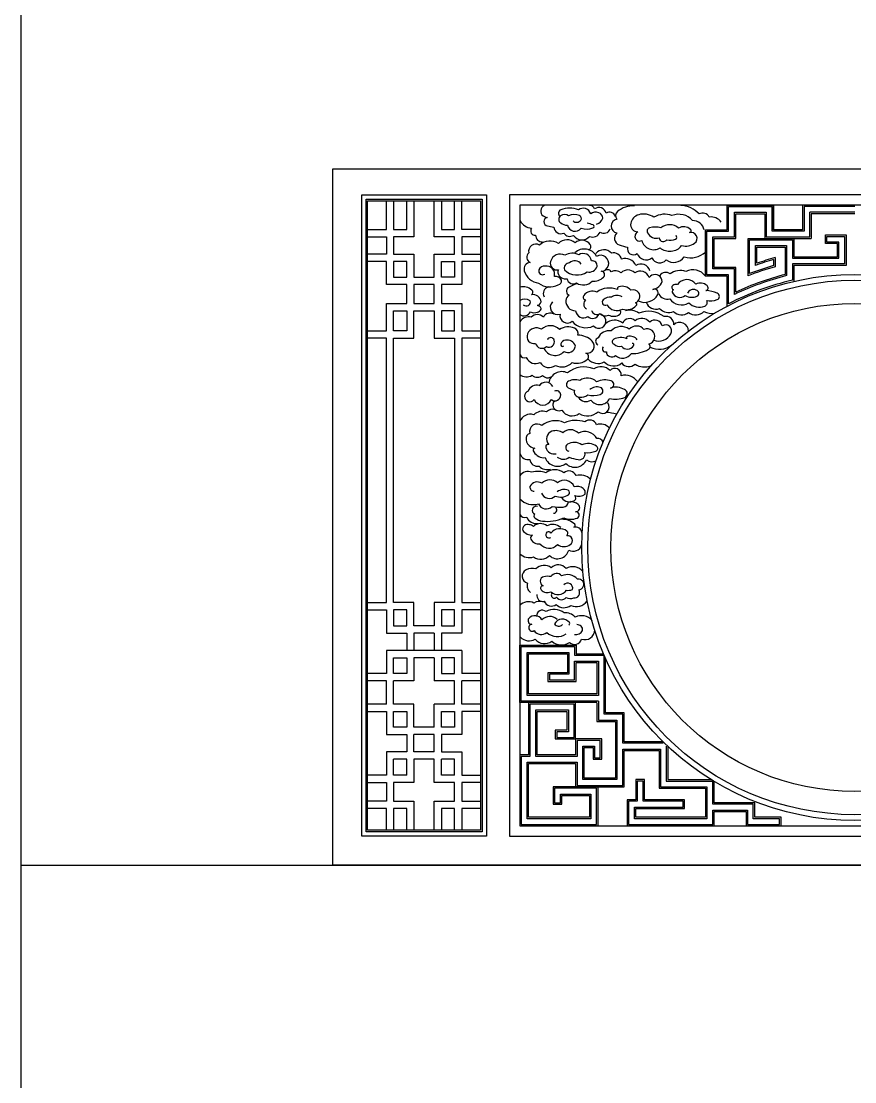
# Model space of a CAD drawing. Extents: x -66030 to 95157, y -13132 to 45879.
# Drawn here: x -66009 to -63135, y 38569 to 42224 of the extents above; entities that cross this region are included whole.
import ezdxf

# ---------------------------------------------------------------- set-up
doc = ezdxf.new("R2010")
doc.units = 0
doc.header["$LTSCALE"] = 100
doc.header["$MEASUREMENT"] = 0
for name, color, linetype in [('3', 11, 'CONTINUOUS'), ('4', 121, 'CONTINUOUS'), ('7', 105, 'CONTINUOUS')]:
    doc.layers.add(name, color=color, linetype=linetype)

msp = doc.modelspace()

# ---------------------------------------------------------------- linework, layer by layer
at = {"layer": '3', "linetype": 'ByBlock'}
for p, q in [((-63135.4, 41565.3), (-63290.4, 41565.3)), ((-63135.4, 41560.3), (-63285.4, 41560.3)), ((-63285.4, 41560.3), (-63285.4, 41475.3)), ((-64655.4, 40115.3), (-64655.4, 40055.3)), ((-64585.4, 40115.3), (-64655.4, 40115.3)), ((-64585.4, 40115.3), (-64585.4, 40055.3)), ((-64490.4, 40055.3), (-64750.4, 40055.3)), ((-64750.4, 40055.3), (-64750.4, 39975.3)), ((-64585.4, 40030.3), (-64655.4, 40030.3)), ((-64655.4, 40030.3), (-64655.4, 39950.3)), ((-64585.4, 40030.3), (-64585.4, 39950.3)), ((-64490.4, 40055.3), (-64490.4, 39975.3)), ((-64750.4, 39975.3), (-64815.4, 39975.3)), ((-64425.4, 39975.3), (-64490.4, 39975.3)), ((-64750.4, 39950.3), (-64815.4, 39950.3)), ((-64750.4, 39870.3), (-64750.4, 39950.3)), ((-64725.4, 39870.3), (-64725.4, 39950.3)), ((-64655.4, 39950.3), (-64725.4, 39950.3)), ((-64515.4, 39950.3), (-64585.4, 39950.3)), ((-64515.4, 39870.3), (-64515.4, 39950.3)), ((-64425.4, 39950.3), (-64490.4, 39950.3)), ((-64490.4, 39870.3), (-64490.4, 39950.3)), ((-64750.4, 39870.3), (-64815.4, 39870.3)), ((-64655.4, 39870.3), (-64725.4, 39870.3)), ((-64655.4, 39790.3), (-64655.4, 39870.3)), ((-64515.4, 39870.3), (-64585.4, 39870.3)), ((-64585.4, 39790.3), (-64585.4, 39870.3)), ((-64425.4, 39870.3), (-64490.4, 39870.3)), ((-64585.4, 39790.3), (-64655.4, 39790.3)), ((-64655.4, 39705.3), (-64655.4, 39765.3)), ((-64585.4, 39765.3), (-64655.4, 39765.3)), ((-64585.4, 39705.3), (-64585.4, 39765.3)), ((-64585.4, 39705.3), (-64655.4, 39705.3)), ((-64725.4, 39625.3), (-64725.4, 39680.3)), ((-64680.4, 39680.3), (-64725.4, 39680.3)), ((-64680.4, 39625.3), (-64680.4, 39680.3)), ((-64560.4, 39625.3), (-64560.4, 39680.3)), ((-64515.4, 39680.3), (-64560.4, 39680.3)), ((-64515.4, 39625.3), (-64515.4, 39680.3)), ((-64680.4, 39625.3), (-64725.4, 39625.3)), ((-64515.4, 39625.3), (-64560.4, 39625.3)), ((-64750.4, 39510.3), (-64815.4, 39510.3)), ((-64750.4, 39435.3), (-64750.4, 39510.3))]:
    msp.add_line(p, q, dxfattribs=at)
at = {"layer": '3', "color": 2}
msp.add_line((-66009.4, 39315.3), (95156.9, 39315.3), dxfattribs=at)
msp.add_lwpolyline([(95156.9, -13132.3), (-66009.4, -13132.3), (-66009.4, 45878.9), (95156.9, 45878.9)], close=True, dxfattribs=at)
at = {"layer": '3', "linetype": 'ByBlock'}
for points in [[(-64820.4, 41610.3), (-64420.4, 41610.3), (-64420.4, 39430.3), (-64820.4, 39430.3)], [(-64815.4, 41605.3), (-64425.4, 41605.3), (-64425.4, 39435.3), (-64815.4, 39435.3)], [(-64680.4, 41341.2), (-64680.4, 41396.2), (-64725.4, 41396.2), (-64725.4, 41341.2)], [(-64515.4, 41396.2), (-64515.4, 41341.2), (-64560.4, 41341.2), (-64560.4, 41396.2)], [(-64585.4, 41251.2), (-64585.4, 41316.2), (-64655.4, 41316.2), (-64655.4, 41251.2)], [(-64725.4, 41131.2), (-64655.4, 41131.2), (-64655.4, 41226.2), (-64585.4, 41226.2), (-64585.4, 41131.2), (-64515.4, 41131.2), (-64515.4, 40220.3), (-64585.4, 40220.3), (-64585.4, 40140.3), (-64655.4, 40140.3), (-64655.4, 40220.3), (-64725.4, 40220.3)], [(-64680.4, 41226.2), (-64680.4, 41156.2), (-64725.4, 41156.2), (-64725.4, 41226.2)], [(-64515.4, 41156.2), (-64515.4, 41226.2), (-64560.4, 41226.2), (-64560.4, 41156.2)], [(-64680.4, 40140.3), (-64680.4, 40195.3), (-64725.4, 40195.3), (-64725.4, 40140.3)], [(-64515.4, 40140.3), (-64515.4, 40195.3), (-64560.4, 40195.3), (-64560.4, 40140.3)], [(-64680.4, 40030.3), (-64680.4, 39975.3), (-64725.4, 39975.3), (-64725.4, 40030.3)], [(-64515.4, 39975.3), (-64515.4, 40030.3), (-64560.4, 40030.3), (-64560.4, 39975.3)], [(-64265.4, 40048.5), (-64121.4, 40048.5), (-64121.4, 39973.5), (-64188.4, 39973.5), (-64188.4, 39953.5), (-64101.4, 39953.5), (-64101.4, 40018.5), (-64019.4, 40018.5), (-64019.4, 39900.3), (-64265.4, 39900.3)], [(-64260.4, 40043.5), (-64126.4, 40043.5), (-64126.4, 39978.5), (-64193.4, 39978.5), (-64193.4, 39948.5), (-64096.4, 39948.5), (-64096.4, 40013.5), (-64024.4, 40013.5), (-64024.4, 39905.3), (-64260.4, 39905.3)], [(-64680.4, 39845.3), (-64680.4, 39790.3), (-64725.4, 39790.3), (-64725.4, 39845.3)], [(-64560.4, 39845.3), (-64515.4, 39845.3), (-64515.4, 39790.3), (-64560.4, 39790.3)]]:
    msp.add_lwpolyline(points, close=True, dxfattribs=at)
for points in [[(-64815.4, 41506.2), (-64750.4, 41506.2), (-64750.4, 41605.3)], [(-64725.4, 41605.3), (-64725.4, 41506.2), (-64680.4, 41506.2), (-64680.4, 41605.3)], [(-64655.4, 41605.3), (-64655.4, 41481.2), (-64725.4, 41481.2), (-64725.4, 41421.2), (-64655.4, 41421.2), (-64655.4, 41341.2), (-64585.4, 41341.2), (-64585.4, 41421.2), (-64515.4, 41421.2), (-64515.4, 41481.2), (-64585.4, 41481.2), (-64585.4, 41605.3)], [(-64560.4, 41605.3), (-64560.4, 41506.2), (-64515.4, 41506.2), (-64515.4, 41605.3)], [(-64425.4, 41506.2), (-64490.4, 41506.2), (-64490.4, 41605.3)], [(-63575.4, 41241.8), (-63575.4, 41345.3), (-63650.4, 41345.3), (-63650.4, 41505.3), (-63575.4, 41505.3), (-63575.4, 41590.3), (-63415.4, 41590.3)], [(-63570.4, 41250.1), (-63570.4, 41350.3), (-63645.4, 41350.3), (-63645.4, 41500.3), (-63570.4, 41500.3), (-63570.4, 41585.3), (-63420.4, 41585.3)], [(-63420.4, 41585.3), (-63570.4, 41585.3)], [(-63310.4, 41585.3), (-63310.4, 41500.3), (-63420.4, 41500.3), (-63420.4, 41585.3)], [(-63315.4, 41590.3), (-63315.4, 41505.3), (-63415.4, 41505.3), (-63415.4, 41590.3), (-63415.4, 41505.3)], [(-63135.4, 41585.3), (-63310.4, 41585.3)], [(-64815.4, 41481.2), (-64750.4, 41481.2), (-64750.4, 41421.2), (-64815.4, 41421.2)], [(-64425.4, 41481.2), (-64490.4, 41481.2), (-64490.4, 41421.2), (-64425.4, 41421.2)], [(-64815.4, 41156.2), (-64750.4, 41156.2), (-64750.4, 41251.2), (-64680.4, 41251.2), (-64680.4, 41316.2), (-64750.4, 41316.2), (-64750.4, 41396.2), (-64815.4, 41396.2)], [(-64425.4, 41396.2), (-64490.4, 41396.2), (-64490.4, 41316.2), (-64560.4, 41316.2), (-64560.4, 41251.2), (-64490.4, 41251.2), (-64490.4, 41156.2), (-64425.4, 41156.2)], [(-64815.4, 40220.3), (-64750.4, 40220.3), (-64750.4, 41131.2), (-64815.4, 41131.2)], [(-64425.4, 41131.2), (-64490.4, 41131.2), (-64490.4, 40220.3), (-64425.4, 40220.3)], [(-64815.4, 40195.3), (-64750.4, 40195.3), (-64750.4, 40115.3), (-64680.4, 40115.3), (-64680.4, 40055.3)], [(-64425.4, 40195.3), (-64490.4, 40195.3), (-64490.4, 40115.3), (-64560.4, 40115.3), (-64560.4, 40055.3)], [(-64024.4, 39875.3), (-64290.4, 39875.3), (-64290.4, 40073.5), (-64290.4, 39875.3)], [(-64290.4, 40073.5), (-64096.4, 40073.5), (-64096.4, 40043.5), (-64002, 40043.5)], [(-64019.4, 39880.3), (-64285.4, 39880.3), (-64285.4, 40068.5), (-64101.4, 40068.5), (-64101.4, 40038.5), (-63999.8, 40038.5)], [(-63796.2, 39735.3), (-63935.4, 39735.3), (-63935.4, 39835.3), (-63999.4, 39835.3), (-63999.4, 40037.5)], [(-63796.2, 39740.3), (-63930.4, 39740.3), (-63930.4, 39840.3), (-63994.4, 39840.3), (-63994.4, 40026.1)], [(-64019.4, 39880.3), (-64019.4, 39815.3), (-63955.4, 39815.3), (-63955.4, 39610.3), (-64072.9, 39610.3), (-64072.9, 39725.3), (-64032.9, 39725.3), (-64032.9, 39685.3), (-64012.9, 39685.3), (-64012.9, 39745.3), (-64092.9, 39745.3), (-64092.9, 39690.3), (-64235.4, 39690.3), (-64235.4, 39850.3), (-64122.9, 39850.3), (-64122.9, 39775.3), (-64162.9, 39775.3), (-64162.9, 39755.3), (-64102.9, 39755.3), (-64102.9, 39870.3)], [(-64815.4, 39845.3), (-64750.4, 39845.3), (-64750.4, 39765.3), (-64680.4, 39765.3), (-64680.4, 39705.3), (-64750.4, 39705.3), (-64750.4, 39625.3), (-64815.4, 39625.3)], [(-64425.4, 39845.3), (-64490.4, 39845.3), (-64490.4, 39765.3), (-64560.4, 39765.3), (-64560.4, 39705.3), (-64490.4, 39705.3), (-64490.4, 39625.3), (-64425.4, 39625.3)], [(-64260.4, 39875.3), (-64260.4, 39695.3), (-64290.4, 39695.3), (-64290.4, 39455.3)], [(-64102.9, 39870.3), (-64255.4, 39870.3), (-64255.4, 39690.3), (-64285.4, 39690.3), (-64285.4, 39455.3)], [(-64024.4, 39874.6), (-64024.4, 39810.3), (-63960.4, 39810.3), (-63960.4, 39615.3), (-64067.9, 39615.3), (-64067.9, 39720.3), (-64037.9, 39720.3), (-64037.9, 39680.3), (-64007.9, 39680.3), (-64007.9, 39750.3), (-64097.9, 39750.3), (-64097.9, 39695.3), (-64230.4, 39695.3), (-64230.4, 39845.3), (-64127.9, 39845.3), (-64127.9, 39780.3), (-64167.9, 39780.3), (-64167.9, 39750.3), (-64097.9, 39750.3), (-64097.9, 39875.3)], [(-64285.4, 39455.3), (-64025.4, 39455.3), (-64025.4, 39580.3), (-64170.4, 39580.3), (-64170.4, 39530.3), (-64150.4, 39530.3), (-64150.4, 39560.3), (-64045.4, 39560.3), (-64045.4, 39475.3), (-64265.4, 39475.3), (-64265.4, 39670.3), (-64092.9, 39670.3), (-64092.9, 39590.3), (-63935.4, 39590.3), (-63935.4, 39715.3), (-63805.4, 39715.3), (-63805.4, 39585.3), (-63645.4, 39585.3), (-63645.4, 39475.3), (-63895.4, 39475.3), (-63895.4, 39515.3), (-63727, 39515.3), (-63727, 39535.3), (-63865.4, 39535.3), (-63865.4, 39605.3), (-63885.4, 39605.3), (-63885.4, 39535.3), (-63915.4, 39535.3), (-63915.4, 39455.3), (-63625.4, 39455.3)], [(-64020.4, 39450.3), (-64020.4, 39585.3), (-64175.4, 39585.3), (-64175.4, 39525.3), (-64145.4, 39525.3), (-64145.4, 39555.3), (-64050.4, 39555.3), (-64050.4, 39480.3), (-64260.4, 39480.3), (-64260.4, 39665.3), (-64097.9, 39665.3), (-64097.9, 39585.3), (-63930.4, 39585.3), (-63930.4, 39710.3), (-63810.4, 39710.3), (-63810.4, 39580.3), (-63650.4, 39580.3), (-63650.4, 39480.3), (-63890.4, 39480.3), (-63890.4, 39510.3), (-63722, 39510.3), (-63722, 39540.3), (-63860.4, 39540.3), (-63860.4, 39610.3), (-63890.4, 39610.3), (-63890.4, 39540.3), (-63920.4, 39540.3), (-63920.4, 39450.3)], [(-63785.4, 39725), (-63785.4, 39605.3), (-63625.4, 39605.3)], [(-63780.4, 39725), (-63780.4, 39610.3), (-63631.1, 39610.3)], [(-64585.4, 39435.3), (-64585.4, 39535.3), (-64515.4, 39535.3), (-64515.4, 39600.3), (-64585.4, 39600.3), (-64585.4, 39680.3), (-64655.4, 39680.3), (-64655.4, 39600.3), (-64725.4, 39600.3), (-64725.4, 39535.3), (-64655.4, 39535.3), (-64655.4, 39435.3)], [(-64815.4, 39600.3), (-64750.4, 39600.3), (-64750.4, 39535.3), (-64815.4, 39535.3)], [(-64425.4, 39600.3), (-64490.4, 39600.3), (-64490.4, 39535.3), (-64425.4, 39535.3)], [(-63394.5, 39455.3), (-63394.5, 39475.3), (-63485.4, 39475.3), (-63485.4, 39525.3), (-63625.4, 39525.3), (-63625.4, 39605.3)], [(-63389.5, 39450.3), (-63389.5, 39480.3), (-63480.4, 39480.3), (-63480.4, 39530.3), (-63620.4, 39530.3), (-63620.4, 39603.8)], [(-64680.4, 39435.3), (-64680.4, 39510.3), (-64725.4, 39510.3), (-64725.4, 39435.3)], [(-64515.4, 39435.3), (-64515.4, 39510.3), (-64560.4, 39510.3), (-64560.4, 39435.3)], [(-64425.4, 39510.3), (-64490.4, 39510.3), (-64490.4, 39435.3)], [(-63625.4, 39455.3), (-63625.4, 39505.3), (-63505.4, 39505.3), (-63505.4, 39455.3)], [(-63620.4, 39450.3), (-63620.4, 39500.3), (-63510.4, 39500.3), (-63510.4, 39450.3)], [(-63505.4, 39455.3), (-63394.5, 39455.3)]]:
    msp.add_lwpolyline(points, dxfattribs=at)
for points in [[(-64202, 41590.3, 0.527915), (-64213.9, 41556.9, 0.211261), (-64195, 41547.8, 0.829584), (-64195, 41518.3, 0.007607), (-64172.9, 41514.5, 0.504615), (-64138.8, 41493.2, 0.390407), (-64105, 41485.8, 0.519748), (-64050.2, 41482.4, 0.41391), (-64013.4, 41496.9, 0.488638), (-63978.6, 41508)], [(-63961.3, 41551, 0.529243), (-63992.5, 41562.1, 0.533997), (-64032.8, 41576.7, 0.333239), (-64050.2, 41589.2)], [(-64025.5, 41524.4, 0.269456), (-64004.3, 41545.6, 0.335773), (-64018.2, 41563.9, 0.266143), (-64046, 41560)], [(-63895.1, 41587.7, 0.18238), (-63953.7, 41567.6, 0.41309), (-63956.2, 41541.7, 0.801196), (-63956.2, 41494, 0.551461), (-63947.9, 41453, 0.055012), (-63918.5, 41445.5, 0.73883), (-63885.9, 41422.9, 0.504443), (-63834.8, 41407.8, 0.535286), (-63785.4, 41401.1, 0.417554), (-63723.4, 41411.2, 0.258314), (-63650.4, 41428.2, 0.258314)], [(-63654.4, 41504.3, 0.341332), (-63694.7, 41537, 0.312843), (-63765.7, 41554.1, 0.235807), (-63827.9, 41547.9, 0.22995), (-63880.5, 41556.8, 0.274586), (-63907.8, 41527.5, 0.490161), (-63883.2, 41498.1, 0.211896), (-63892.8, 41485.9, 0.656966), (-63869.6, 41468.1, 0.511842), (-63806.7, 41442.9, 0.41671), (-63732.3, 41450.4, 0.222947), (-63687.9, 41458.6, 0.841357), (-63705.6, 41495.4, 0.696231), (-63701.5, 41506.3, 0.309033), (-63743.2, 41511.1, 0.360616), (-63804, 41511.8, 0.134257), (-63842.9, 41511.8, 0.476254), (-63850.4, 41494.7, 0.35842), (-63809.5, 41477, 0.721266), (-63783.4, 41470.9, 0.200668), (-63753.6, 41472.7, 0.567782), (-63751.8, 41485.3)], [(-63596.3, 41531.4, 0.284782), (-63637, 41548.6, 0.432515), (-63672.3, 41559.4, 0.200233), (-63735.5, 41589.2)], [(-63415.1, 41402.4, 0.017864), (-63477.9, 41382.4), (-63477.9, 41450.3), (-63370.4, 41450.3), (-63370.4, 41347, 0.049624), (-63550.4, 41282.3), (-63550.4, 41370.3), (-63625.4, 41370.3), (-63625.4, 41480.3), (-63550.4, 41480.3), (-63550.4, 41565.3), (-63440.4, 41565.3), (-63440.4, 41480.3), (-63290.4, 41480.3), (-63290.4, 41565.3)], [(-63410.1, 41408.9, 0.017726), (-63472.9, 41389.5), (-63472.9, 41445.3), (-63375.4, 41445.3), (-63375.4, 41350.9, 0.046578), (-63545.4, 41290.2), (-63545.4, 41375.3), (-63620.4, 41375.3), (-63620.4, 41475.3), (-63545.4, 41475.3), (-63545.4, 41560.3), (-63445.4, 41560.3), (-63445.4, 41475.3), (-63285.4, 41475.3)], [(-64289.8, 41537, 0.256797), (-64249.8, 41510.6, 0.657863), (-64236.1, 41486.2, 0.440202), (-64211.7, 41463.7, 0.440202)], [(-64106.7, 41535.6, 0.449395), (-64079.4, 41538.3, 0.425019), (-64084.9, 41554.7, 0.196373), (-64122.3, 41552.8, 0.366619), (-64149.5, 41553.3, 0.529545), (-64149.3, 41528.6, 0.144553), (-64126.2, 41520.6, 0.622781), (-64079.1, 41510.2, 0.156882), (-64038.3, 41511.2, 0.66826), (-64037.7, 41521.6, 0.089871), (-64058.5, 41527.4)], [(-63410.1, 41408.9), (-63410.1, 41377.8, 0.024336), (-63502.9, 41346.5), (-63502.9, 41475.3), (-63345.4, 41475.3), (-63345.4, 41412.2), (-63195.4, 41412.2), (-63195.4, 41457.2), (-63236.7, 41457.2), (-63236.7, 41487.2), (-63165.4, 41487.2), (-63165.4, 41382.2), (-63345.4, 41382.2), (-63345.4, 41327.3)], [(-64052, 41435.9, 0.438021), (-64047.8, 41454, 0.452403), (-64099.3, 41460.3, 0.39669), (-64157.2, 41457.9, 0.331982), (-64222.2, 41452.4, 0.661734), (-64259.5, 41425.5, 0.571312), (-64254.8, 41392.6, 0.478035), (-64274.8, 41363.5, 0.293516), (-64225.6, 41321.2, 0.286259), (-64157.6, 41314.9, 0.390162), (-64146.7, 41331.5, 0.359786), (-64171.3, 41344, 0.549889), (-64202.7, 41379.1, 0.362655), (-64224.5, 41366.9, 0.729687), (-64204.5, 41352.6)], [(-63415.1, 41402.4), (-63415.1, 41381.5, 0.021588), (-63497.9, 41353.8), (-63497.9, 41470.3), (-63350.4, 41470.3), (-63350.4, 41407.2), (-63190.4, 41407.2), (-63190.4, 41462.2), (-63231.7, 41462.2), (-63231.7, 41482.2), (-63170.4, 41482.2), (-63170.4, 41387.2), (-63350.4, 41387.2), (-63350.4, 41331.3)], [(-64078.9, 41386.5, 0.444022), (-64119, 41390.8, 0.510512), (-64136.3, 41367.1, 0.359096), (-64058.2, 41359.6, 0.353454), (-64023.8, 41378.1, 0.500463), (-64043.6, 41397.9, 0.563445), (-64087.3, 41418.4, 0.272267), (-64135, 41417, 0.481441), (-64184.4, 41395.8, 0.575066), (-64156.7, 41367.3, 0.256736), (-64159.3, 41356.1, 0.387629), (-64127.3, 41336.2, 0.536398), (-64094.4, 41321.6, 0.354813), (-64040.8, 41327.6, 0.212057), (-64001.9, 41341.4, 0.652227), (-64009.3, 41362.1, 1.257403), (-64025.6, 41413.4, 0.48853), (-64100.7, 41425.9)], [(-63842.1, 41363.4, 0.523447), (-63890.3, 41381.7, 0.408122), (-63939.7, 41403.5, 0.432375), (-63974.1, 41424.2, 0.47061), (-64028.1, 41423)], [(-63881.9, 41259.9, 0.400048), (-63814.8, 41281.6, 0.725065), (-63831.6, 41299.3, 0.156771), (-63804.9, 41315.1, 0.33256), (-63803, 41338.8, 0.52341), (-63844.5, 41340.8, 0.5071), (-63893.9, 41356.6, 0.426234), (-63941.3, 41356.6, 0.285189), (-63974.9, 41360.5, 0.457139), (-64000.6, 41362.5, 0.457139)], [(-63650.4, 41345.3, 0.370709), (-63717.8, 41361.4, 0.242586), (-63772.5, 41353.2, 0.418674), (-63807.6, 41348)], [(-64290.4, 41212.6, 0.419662), (-64253.6, 41221.8, 0.168277), (-64229.4, 41220.6, 0.218851), (-64216.8, 41231.4, 0.414237), (-64230.7, 41243.9, 0.29642), (-64216.9, 41256.3, 0.454565), (-64250.4, 41280.7, 0.513798), (-64248.5, 41296.9, 0.243357), (-64290.1, 41307.8, 0.243357)], [(-63937.1, 41273.4, 0.300646), (-63974.6, 41272.6, 0.226628), (-64002.7, 41263.2, 0.883937), (-63989.9, 41246.2, 0.401238), (-63935.4, 41231.7, 0.286159), (-63888.6, 41243.6, 0.622468), (-63892, 41253, 0.50651), (-63880.9, 41288.7, 0.337714), (-63907.3, 41296.4, 0.305354), (-63949.1, 41308.3, 0.439986), (-63953.3, 41298.9, 0.255235), (-64024.8, 41290.4, 0.349914), (-64069.9, 41278.5, 0.615692), (-64062.3, 41263.2, 0.554573), (-64060.6, 41232.6)], [(-63811, 41285.2, 0.390175), (-63773.5, 41267.1, 0.389874), (-63708, 41253.1, 0.295057), (-63652.9, 41242, 0.456515), (-63645.9, 41261.8, 0.138169), (-63610.2, 41264.2, 0.687411), (-63609.6, 41286.4, 0.086556), (-63648.8, 41295.2, 0.607513), (-63644.7, 41312.7, 0.302748), (-63683.4, 41317.4, 0.511408), (-63747.2, 41316.2, 0.231931), (-63763, 41313.3, 0.602776), (-63760.6, 41298.1, 0.43872), (-63764.7, 41289.9, 0.514908), (-63720.2, 41278.2, 0.212625), (-63679.5, 41275.8, 0.696671), (-63682.5, 41297, 0.433112), (-63712.6, 41286.1)], [(-64278.7, 41246.9, 0.27202), (-64260.6, 41244.6, 0.440625), (-64255, 41260.1, 0.310066), (-64290.4, 41260.9, 0.310066)], [(-64177.2, 41256.8, 0.814678), (-64151.7, 41214.3, 0.705447), (-64110, 41189.6, 0.342868), (-64035.9, 41173.5, 0.779354), (-63994.2, 41194.7, 0.332085), (-64017.2, 41214.3)], [(-63854.3, 41255.8, 0.435627), (-63808.3, 41233.3, 0.320637), (-63760.4, 41223.9, 0.396876), (-63708.8, 41220.2, 0.387517), (-63655.3, 41223.9, 0.172232), (-63617.8, 41217.9, 0.155478)], [(-64172.3, 41214, 0.450246), (-64209.1, 41203.3, 0.459395), (-64250.7, 41203.3, 0.362158), (-64289.8, 41187.9)], [(-64042.7, 41226.6, 0.535898), (-64014.4, 41217, 0.377685), (-63984.8, 41211.3, 0.292905), (-63945.6, 41213.9, 0.545246), (-63946.5, 41227.5)], [(-63828.3, 41124.1, 0.357662), (-63769.5, 41146.6, 0.802332), (-63799.4, 41173.7, 0.575912), (-63842.3, 41186.7, 0.422364), (-63892.7, 41191.4, 0.530681), (-63935.7, 41183, 0.386606), (-63994.5, 41181.1, 0.386606)], [(-63709.3, 41155.7, 0.674975), (-63759.1, 41177.5, 0.500389), (-63793.1, 41205.7, 0.27212), (-63879.9, 41217.9, 0.239427), (-63926.1, 41225.2)], [(-64289.6, 41074, 0.383398), (-64268.1, 41064.4, 0.41387), (-64219.9, 41047.3, 0.440917), (-64167.3, 41037.6, 0.324637), (-64109.4, 41047.3, 0.268318), (-64056.9, 41059, 0.601843), (-64062.3, 41079.4, 0.713527), (-64040.8, 41121.1, 0.210188), (-64090.2, 41141.5, 0.39447), (-64102, 41166.5, 0.250678), (-64153, 41160.9, 0.409766), (-64216.1, 41162, 0.457813), (-64263.7, 41146.5, 0.608324), (-64236, 41113.4, 0.550508), (-64198.4, 41102.3, 0.646273), (-64171.8, 41124.4, 0.723314), (-64195.1, 41125.5)], [(-64002.6, 41101.5, 0.826767), (-63992, 41084.6, 0.663481), (-63960.4, 41072, 0.452407), (-63905.5, 41078.3, 0.135922), (-63846.4, 41093.1, 0.544403), (-63845.3, 41111, 1.08633), (-63862.2, 41161.6, 0.438054), (-63912.9, 41162.6, 0.377872), (-63975.1, 41156.3, 0.352338), (-64020.5, 41132.1, 0.70015), (-64021.6, 41108.9)], [(-64207.3, 41096.6, 0.540389), (-64137.9, 41086, 0.551245), (-64098.5, 41104.2, 0.354876), (-64133.2, 41124.7, 0.272647), (-64149.1, 41111.8, 0.769708), (-64139.1, 41104.8)], [(-63885.3, 41125.3, 0.317), (-63918.6, 41137.2, 0.566951), (-63920.8, 41129, 0.226227), (-63966.7, 41127.5, 0.701509), (-63964.5, 41110.5, 0.284969), (-63940, 41103.9, 0.498115), (-63897.9, 41104.6, 0.653444), (-63903, 41113.5)], [(-64055.7, 41060.4, 0.350837), (-63999, 41049.4, 0.408288), (-63939, 41046.2, 0.459396), (-63892.9, 41041.9, 0.252396), (-63839.3, 41036.6)], [(-63883.4, 40981, 0.292993), (-63940.9, 41002.2, 0.751784), (-63979.3, 41020, 0.35845), (-64035.6, 41025.6, 0.291042), (-64125.5, 41011.6, 0.505426), (-64190.2, 40977.3)], [(-64290.4, 41006.8, 0.335082), (-64248.2, 41003.8, 0.363987), (-64211.7, 41003.2, 0.379109), (-64183.5, 40998)], [(-64087.6, 40927.4, 0.4288), (-64045.6, 40918.1, 0.566524), (-63980.7, 40923.8, 0.166452), (-63928.7, 40927.4, 0.683367), (-63929.4, 40954.4, 0.221027), (-63977.9, 40959.4, 0.810456), (-63974.9, 40984.1, 0.195529), (-64025.5, 40981.3, 0.367813), (-64083.3, 40985.5, 0.207692), (-64122.6, 40982.7, 0.583528), (-64123.3, 40960.6, 0.0981), (-64101.9, 40952.7, 0.497585), (-64084, 40927.8, 0.151733), (-64056.2, 40935.6, 0.111248), (-64013.7, 40937.6, 0.799371), (-64013, 40961.7, 0.267257), (-64049.1, 40954.2)], [(-64171.2, 40913.7, 0.23795), (-64176.5, 40900.5, 0.543892), (-64145, 40883.8, 0.452749), (-64085.3, 40871.6, 0.339887), (-64020.5, 40878, 0.902152), (-63986.7, 40908.2, 0.902152)], [(-64168, 40884.8, 0.279487), (-64198.6, 40877.5, 0.285368), (-64242.3, 40867.4, 0.40333), (-64290.3, 40844.1)], [(-63981.5, 40821.8, 0.301572), (-64025.9, 40833.2, 0.543955), (-64065.8, 40842.6, 0.193838), (-64136.5, 40840.1, 0.293615), (-64214.7, 40830, 0.732765), (-64255.5, 40802.6, 0.216664), (-64266.2, 40796.3, 0.517661), (-64238.1, 40752.8, 0.617556), (-64241.7, 40739.2, 0.284245), (-64203.1, 40719.7, 0.500044), (-64131.4, 40699.6, 0.52003), (-64060.6, 40711.8, 0.294935), (-64027.6, 40709.1)], [(-64003.4, 40773.4, 0.392848), (-64024.7, 40785.2, 0.427474), (-64088.4, 40803.7, 0.434107), (-64141.7, 40805.2, 0.240825), (-64179.5, 40810.4, 0.541766), (-64190.6, 40765.3, 0.564758), (-64201, 40754.2, 0.408405), (-64164.7, 40733.4)], [(-64161.5, 40721.8, 0.341736), (-64119.7, 40721.2, 0.06854), (-64089.7, 40713.3, 0.560422), (-64065.6, 40736.9, 0.100571), (-64027.9, 40742.2, 0.61016), (-64025.6, 40758.8, 0.258959), (-64076.2, 40764.1, 0.297983), (-64126.1, 40765.6, 0.71707), (-64120.8, 40742.2)], [(-64289.5, 40733.2, 0.381873), (-64255.9, 40713.8, 0.441791), (-64223.7, 40690.6, 0.282896), (-64184.8, 40680.2, 0.282896)], [(-64046.6, 40644.8, 0.274042), (-64095.9, 40657.8, 0.49947), (-64138.6, 40667.3, 0.347582), (-64200.3, 40667.3, 0.153723), (-64248.9, 40669.7, 0.345544), (-64290.4, 40656.7)], [(-64146.4, 40582.1, 0.406496), (-64102.2, 40572.1, 0.496212), (-64100.5, 40588.8, 0.242784), (-64065.4, 40593.8, 0.348441), (-64072.2, 40613.5, 0.251335), (-64102.5, 40619.3, 0.502273), (-64160.6, 40633, 0.390083), (-64214.1, 40632.1, 0.415955), (-64255.5, 40620.2, 0.475033), (-64240.8, 40604.6)], [(-64215.7, 40597.1, 0.511739), (-64168.1, 40587.1, 0.246929), (-64122.2, 40592.1, 0.605477), (-64123.9, 40607.1, 0.257225), (-64161.5, 40602.1, 0.257225)], [(-64290.4, 40577.5, 0.279436), (-64225.8, 40560.4, 0.511912), (-64179, 40551.2, 0.064621), (-64140.6, 40549.6, 0.351429), (-64122.2, 40567.1, 0.351429)], [(-64229.6, 40551.5, 0.993236), (-64238.1, 40525.2, 0.635237), (-64237.8, 40511.6, 0.158667), (-64212.6, 40501.3, 0.13903), (-64138.8, 40511.8, 0.189647), (-64093, 40511.3, 0.887026), (-64098.5, 40533.3, 0.732635), (-64088.9, 40558.5, 0.16639), (-64115.9, 40568.1)], [(-64290.4, 40523.4, 0.300663), (-64266.4, 40514, 0.335439), (-64228.6, 40492.7, 0.450233)], [(-64076.3, 40462, 0.456918), (-64103.7, 40479.8, 0.610623), (-64100.7, 40489.9, 0.205508), (-64146.1, 40507.1)], [(-64149.1, 40478.9, 0.316723), (-64196.5, 40484.5, 0.378868), (-64243.2, 40482.5, 0.172534), (-64257, 40488.4, 0.568414), (-64280.4, 40469, 0.235276), (-64246.1, 40452.1, 0.480087), (-64252.5, 40439.2, 0.34608), (-64221, 40423, 0.451054), (-64160.3, 40419.8, 0.28609), (-64116.6, 40419.8, 0.833661), (-64128.7, 40450.5, 0.491713), (-64127.9, 40465.9, 0.438454), (-64182.9, 40459.4, 0.496708), (-64196.7, 40462.6, 0.967788), (-64182.9, 40444.9)], [(-64290.4, 40388.3, 0.265294), (-64242.6, 40377.4, 0.352046), (-64187.9, 40382.2, 0.570896), (-64121.7, 40401.3, 0.492953), (-64077.3, 40419, 0.492953)], [(-64072.6, 40326.8, 0.365761), (-64131, 40337.5, 0.439388), (-64181.9, 40340.5, 0.376797), (-64235, 40336, 0.186378), (-64268.6, 40333.1, 0.704968), (-64263.4, 40287.5, 0.369646), (-64252.9, 40255.3)], [(-64178.4, 40254.4, 1.011095), (-64163.3, 40238.6, 0.509849), (-64130.9, 40237.9, 0.195222), (-64104.5, 40236, 0.647694), (-64087.3, 40264.3, 1.046291), (-64091.3, 40301.3, 0.316123), (-64146.1, 40312.5, 0.502462), (-64183.1, 40309.8, 0.098675), (-64207.5, 40309.2, 0.747096), (-64209.5, 40278.2, 0.691072), (-64216.7, 40264.3, 0.327061), (-64183.1, 40257.1, 0.470106), (-64129.6, 40263, 0.135745), (-64108.8, 40264.8, 0.798838), (-64138.4, 40281.7)], [(-64231.2, 40248.5, 0.542364), (-64206.5, 40224.6, 0.461654), (-64164.6, 40213.4, 0.373826), (-64114.5, 40210.4, 0.367622), (-64058.1, 40225.7, 0.367622)], [(-64206.3, 40221.4, 0.247822), (-64241.9, 40218.5, 0.346005), (-64290.4, 40209.6)], [(-64161.5, 40162.4, 0.402486), (-64214.2, 40160.9, 0.526644), (-64259.2, 40165.5, 0.659947), (-64249.3, 40145.6, 1.228969), (-64240.9, 40123.5, 0.437094), (-64197.4, 40116.7, 0.325924), (-64130.2, 40112.1, 0.325924)], [(-64040.3, 40157.9, 0.332014), (-64099.8, 40170.4, 0.238598), (-64137.3, 40184.5, 0.296721), (-64199.9, 40189.1, 0.65909), (-64232.7, 40172.7)], [(-64121.8, 40142.6, 0.511888), (-64119.5, 40151, 0.558016), (-64170.8, 40146.4, 0.461908), (-64143.2, 40144.1)], [(-64102, 40109.8, 0.27352), (-64073.7, 40123.5, 0.464151), (-64093.6, 40144.1, 0.464151)], [(-64288.3, 40100.9, 0.339381), (-64237.4, 40093.8, 0.392938), (-64180.3, 40086.8, 0.339065), (-64118.6, 40082.9, 0.585437), (-64077.9, 40094.6, 0.513484), (-64031.7, 40125.9, 0.513484)]]:
    msp.add_lwpolyline(points, format="xyb", dxfattribs=at)
msp.add_circle((-63135.4, 40410.1), 920.9, dxfattribs=at)
for centre, radius, start, end in [((-64144, 41561.7), 13.2, 112.2421, 233.8359), ((-64119, 41500.7), 79.1, 66.7173, 112.2421), ((-64071.4, 41552.6), 26.5, 16.3705, 128.1793), ((-64186.1, 41285.5), 23.3, 103.2335, 208.747), ((-64114.5, 41293.4), 14.9, 121.8615, 247.677), ((-64045.4, 41182.2), 145.8, 109.9702, 121.8615), ((-63135.4, 40410.1), 945.9, 103.1374, 117.378), ((-64110.9, 41260.8), 21, 116.11, 178.5904), ((-64096.8, 41260.4), 35.1, 178.5904, 267.8592), ((-64070.9, 41228.9), 27.5, 187.3561, 302.0036), ((-64039.9, 41224.2), 24.8, 228.6604, 336.5191), ((-63809.8, 41163), 70, 243.3793, 307.9166), ((-64200.9, 40952.2), 27.3, 27.5936, 145.2622), ((-64255.7, 40931), 18.7, 107.0491, 322.9983), ((-64232.5, 40938.7), 30.5, 72.5623, 160.5138), ((-64164.1, 40935.3), 15.1, 1.5371, 116.5947), ((-64211, 40933.7), 33, 205.1013, 334.8987), ((-64168.8, 40935.2), 19.8, 231.5392, 1.5371), ((-64001.3, 40729.1), 146.8, 72.3597, 86.7189), ((-64173.6, 40539.4), 11.1, 265.7669, 62.5927)]:
    msp.add_arc(centre, radius, start, end, dxfattribs=at)
at = {"layer": '4', "linetype": 'ByBlock'}
msp.add_lwpolyline([(-64935.4, 39315.3), (-64935.4, 41715.3), (-61335.4, 41715.3), (-61335.4, 39315.3)], close=True, dxfattribs=at)
msp.add_circle((-63135.4, 40410.1), 840.9, dxfattribs=at)
at = {"layer": '7', "linetype": 'ByBlock'}
for p, q in [((-64290.4, 41590.3), (-64290.4, 39450.3)), ((-61980.4, 41590.3), (-64290.4, 41590.3)), ((-64290.4, 39450.3), (-61980.4, 39450.3))]:
    msp.add_line(p, q, dxfattribs=at)
for points in [[(-64835.4, 39415.3), (-64835.4, 41625.3), (-64405.4, 41625.3), (-64405.4, 39415.3)], [(-61945.4, 39415.3), (-61945.4, 41625.3), (-64325.4, 41625.3), (-64325.4, 39415.3)]]:
    msp.add_lwpolyline(points, close=True, dxfattribs=at)
msp.add_circle((-63135.4, 40410.1), 940.9, dxfattribs=at)

doc.saveas('drawing.dxf')
